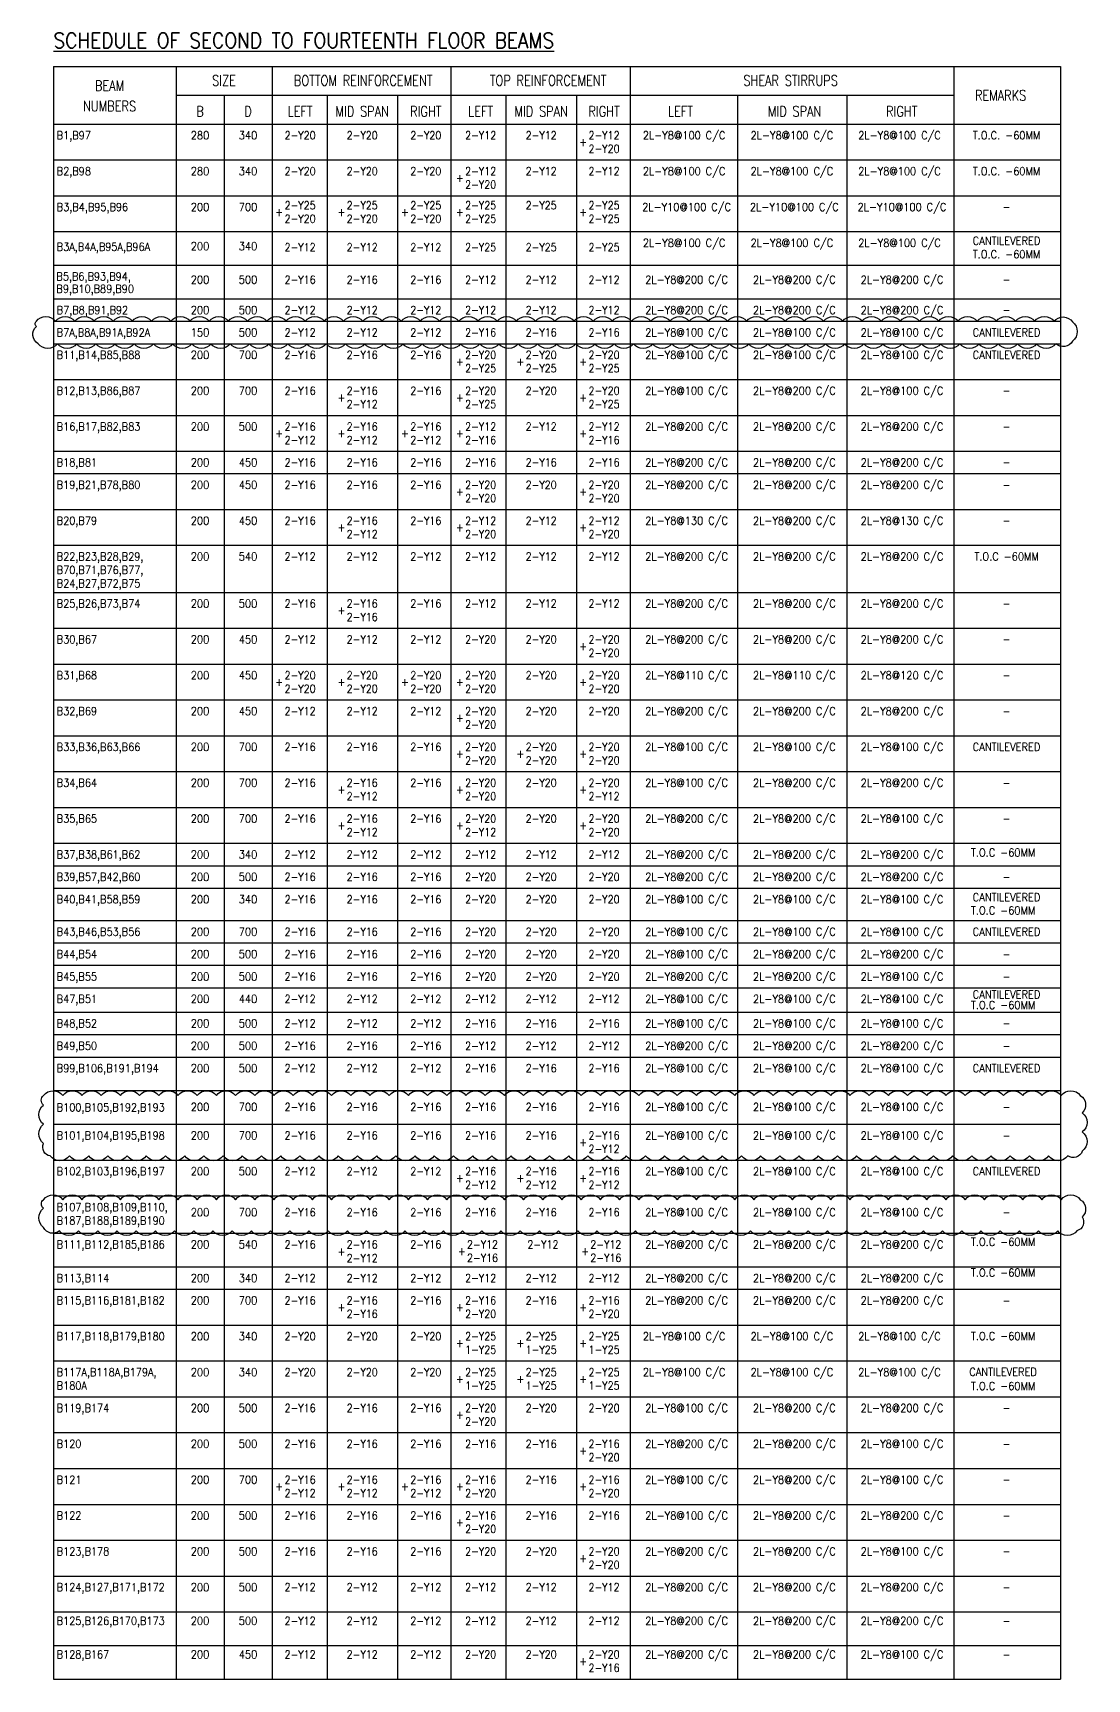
# Model space of a CAD drawing. Extents: x 1263772 to 1331517, y 71128 to 122561.
# Drawn here: x 1263772 to 1296716, y 71128 to 122561 of the extents above; entities that cross this region are included whole.
import ezdxf
from ezdxf.enums import TextEntityAlignment as Align

# ---------------------------------------------------------------- set-up
doc = ezdxf.new("R2010")
doc.units = 0
doc.header["$LTSCALE"] = 0.5
doc.header["$MEASUREMENT"] = 0
for name, color, linetype in [('07 BEAM TEXT SCH.', 2, 'Continuous'), ('13 SUB TITLE', 3, 'Continuous'), ('15 TITLE (MAIN TEXT)', 6, 'Continuous'), ('22 TABLE FRAME', 5, 'Continuous')]:
    doc.layers.add(name, color=color, linetype=linetype)
doc.styles.add('ROMANS', font='simplex.shx')

msp = doc.modelspace()

# ---------------------------------------------------------------- linework, layer by layer
for points in [[(1263880, 113552, -0.5), (1264480, 113552, -0.5), (1265080, 113552, -0.5), (1265680, 113552, -0.5), (1266280, 113552, -0.5), (1266880, 113552, -0.5), (1267480, 113552, -0.5), (1268080, 113552, -0.5), (1268680, 113552, -0.5), (1269280, 113552, -0.5), (1269880, 113552, -0.5), (1270480, 113552, -0.5), (1271080, 113552, -0.5), (1271680, 113552, -0.5), (1272280, 113552, -0.5), (1272880, 113552, -0.5), (1273480, 113552, -0.5), (1274080, 113552, -0.5), (1274680, 113552, -0.5), (1275280, 113552, -0.5), (1275880, 113552, -0.5), (1276480, 113552, -0.5), (1277080, 113552, -0.5), (1277680, 113552, -0.5), (1278280, 113552, -0.5), (1278880, 113552, -0.5), (1279480, 113552, -0.5), (1280080, 113552, -0.5), (1280680, 113552, -0.5), (1281280, 113552, -0.5), (1281880, 113552, -0.5), (1282480, 113552, -0.5), (1283080, 113552, -0.5), (1283680, 113552, -0.5), (1284280, 113552, -0.5), (1284880, 113552, -0.5), (1285480, 113552, -0.5), (1286080, 113552, -0.5), (1286680, 113552, -0.5), (1287280, 113552, -0.5), (1287880, 113552, -0.5), (1288480, 113552, -0.5), (1289080, 113552, -0.5), (1289680, 113552, -0.5), (1290280, 113552, -0.5), (1290880, 113552, -0.5), (1291480, 113552, -0.5), (1292080, 113552, -0.5), (1292680, 113552, -0.5), (1293280, 113552, -0.5), (1293880, 113552, -0.5), (1294480, 113552, -0.5), (1295080, 113552, -0.5), (1295680, 113552, -0.5), (1296260, 113531, -0.5), (1296260, 112931, -0.5), (1295739, 112852, -0.5), (1295139, 112852, -0.5), (1294539, 112852, -0.5), (1293939, 112852, -0.5), (1293339, 112852, -0.5), (1292739, 112852, -0.5), (1292139, 112852, -0.5), (1291539, 112852, -0.5), (1290939, 112852, -0.5), (1290339, 112852, -0.5), (1289739, 112852, -0.5), (1289139, 112852, -0.5), (1288539, 112852, -0.5), (1287939, 112852, -0.5), (1287339, 112852, -0.5), (1286739, 112852, -0.5), (1286139, 112852, -0.5), (1285539, 112852, -0.5), (1284939, 112852, -0.5), (1284339, 112852, -0.5), (1283739, 112852, -0.5), (1283139, 112852, -0.5), (1282539, 112852, -0.5), (1281939, 112852, -0.5), (1281339, 112852, -0.5), (1280739, 112852, -0.5), (1280139, 112852, -0.5), (1279539, 112852, -0.5), (1278939, 112852, -0.5), (1278339, 112852, -0.5), (1277739, 112852, -0.5), (1277139, 112852, -0.5), (1276539, 112852, -0.5), (1275939, 112852, -0.5), (1275339, 112852, -0.5), (1274739, 112852, -0.5), (1274139, 112852, -0.5), (1273539, 112852, -0.5), (1272939, 112852, -0.5), (1272339, 112852, -0.5), (1271739, 112852, -0.5), (1271139, 112852, -0.5), (1270539, 112852, -0.5), (1269939, 112852, -0.5), (1269339, 112852, -0.5), (1268739, 112852, -0.5), (1268139, 112852, -0.5), (1267539, 112852, -0.5), (1266939, 112852, -0.5), (1266339, 112852, -0.5), (1265739, 112852, -0.5), (1265139, 112852, -0.5), (1264539, 112852, -0.5), (1263939, 112852, -0.5), (1263880, 113393, -0.5)], [(1264105, 89362, -0.5), (1264705, 89362, -0.5), (1265305, 89362, -0.5), (1265905, 89362, -0.5), (1266505, 89362, -0.5), (1267105, 89362, -0.5), (1267705, 89362, -0.5), (1268305, 89362, -0.5), (1268905, 89362, -0.5), (1269505, 89362, -0.5), (1270105, 89362, -0.5), (1270705, 89362, -0.5), (1271305, 89362, -0.5), (1271905, 89362, -0.5), (1272505, 89362, -0.5), (1273105, 89362, -0.5), (1273705, 89362, -0.5), (1274305, 89362, -0.5), (1274905, 89362, -0.5), (1275505, 89362, -0.5), (1276105, 89362, -0.5), (1276705, 89362, -0.5), (1277305, 89362, -0.5), (1277905, 89362, -0.5), (1278505, 89362, -0.5), (1279105, 89362, -0.5), (1279705, 89362, -0.5), (1280305, 89362, -0.5), (1280905, 89362, -0.5), (1281505, 89362, -0.5), (1282105, 89362, -0.5), (1282705, 89362, -0.5), (1283305, 89362, -0.5), (1283905, 89362, -0.5), (1284505, 89362, -0.5), (1285105, 89362, -0.5), (1285705, 89362, -0.5), (1286305, 89362, -0.5), (1286905, 89362, -0.5), (1287505, 89362, -0.5), (1288105, 89362, -0.5), (1288705, 89362, -0.5), (1289305, 89362, -0.5), (1289905, 89362, -0.5), (1290505, 89362, -0.5), (1291105, 89362, -0.5), (1291705, 89362, -0.5), (1292305, 89362, -0.5), (1292905, 89362, -0.5), (1293505, 89362, -0.5), (1294105, 89362, -0.5), (1294705, 89362, -0.5), (1295305, 89362, -0.5), (1295905, 89362, -0.5), (1296505, 89362, -0.5), (1296566, 88823, -0.5), (1296566, 88223, -0.5), (1296566, 87623, -0.5), (1296115, 87474, -0.5), (1295515, 87474, -0.5), (1294915, 87474, -0.5), (1294315, 87474, -0.5), (1293715, 87474, -0.5), (1293115, 87474, -0.5), (1292515, 87474, -0.5), (1291915, 87474, -0.5), (1291315, 87474, -0.5), (1290715, 87474, -0.5), (1290115, 87474, -0.5), (1289515, 87474, -0.5), (1288915, 87474, -0.5), (1288315, 87474, -0.5), (1287715, 87474, -0.5), (1287115, 87474, -0.5), (1286515, 87474, -0.5), (1285915, 87474, -0.5), (1285315, 87474, -0.5), (1284715, 87474, -0.5), (1284115, 87474, -0.5), (1283515, 87474, -0.5), (1282915, 87474, -0.5), (1282315, 87474, -0.5), (1281715, 87474, -0.5), (1281115, 87474, -0.5), (1280515, 87474, -0.5), (1279915, 87474, -0.5), (1279315, 87474, -0.5), (1278715, 87474, -0.5), (1278115, 87474, -0.5), (1277515, 87474, -0.5), (1276915, 87474, -0.5), (1276315, 87474, -0.5), (1275715, 87474, -0.5), (1275115, 87474, -0.5), (1274515, 87474, -0.5), (1273915, 87474, -0.5), (1273315, 87474, -0.5), (1272715, 87474, -0.5), (1272115, 87474, -0.5), (1271515, 87474, -0.5), (1270915, 87474, -0.5), (1270315, 87474, -0.5), (1269715, 87474, -0.5), (1269115, 87474, -0.5), (1268515, 87474, -0.5), (1267915, 87474, -0.5), (1267315, 87474, -0.5), (1266715, 87474, -0.5), (1266115, 87474, -0.5), (1265515, 87474, -0.5), (1264915, 87474, -0.5), (1264315, 87474, -0.5), (1264105, 87863, -0.5), (1264105, 88463, -0.5), (1264105, 89063, -0.5)], [(1264105, 86107, -0.5), (1264705, 86107, -0.5), (1265305, 86107, -0.5), (1265905, 86107, -0.5), (1266505, 86107, -0.5), (1267105, 86107, -0.5), (1267705, 86107, -0.5), (1268305, 86107, -0.5), (1268905, 86107, -0.5), (1269505, 86107, -0.5), (1270105, 86107, -0.5), (1270705, 86107, -0.5), (1271305, 86107, -0.5), (1271905, 86107, -0.5), (1272505, 86107, -0.5), (1273105, 86107, -0.5), (1273705, 86107, -0.5), (1274305, 86107, -0.5), (1274905, 86107, -0.5), (1275505, 86107, -0.5), (1276105, 86107, -0.5), (1276705, 86107, -0.5), (1277305, 86107, -0.5), (1277905, 86107, -0.5), (1278505, 86107, -0.5), (1279105, 86107, -0.5), (1279705, 86107, -0.5), (1280305, 86107, -0.5), (1280905, 86107, -0.5), (1281505, 86107, -0.5), (1282105, 86107, -0.5), (1282705, 86107, -0.5), (1283305, 86107, -0.5), (1283905, 86107, -0.5), (1284505, 86107, -0.5), (1285105, 86107, -0.5), (1285705, 86107, -0.5), (1286305, 86107, -0.5), (1286905, 86107, -0.5), (1287505, 86107, -0.5), (1288105, 86107, -0.5), (1288705, 86107, -0.5), (1289305, 86107, -0.5), (1289905, 86107, -0.5), (1290505, 86107, -0.5), (1291105, 86107, -0.5), (1291705, 86107, -0.5), (1292305, 86107, -0.5), (1292905, 86107, -0.5), (1293505, 86107, -0.5), (1294105, 86107, -0.5), (1294705, 86107, -0.5), (1295305, 86107, -0.5), (1295905, 86107, -0.5), (1296505, 86107, -0.5), (1296566, 85568, -0.5), (1296399, 85135, -0.5), (1295799, 85135, -0.5), (1295199, 85135, -0.5), (1294599, 85135, -0.5), (1293999, 85135, -0.5), (1293399, 85135, -0.5), (1292799, 85135, -0.5), (1292199, 85135, -0.5), (1291599, 85135, -0.5), (1290999, 85135, -0.5), (1290399, 85135, -0.5), (1289799, 85135, -0.5), (1289199, 85135, -0.5), (1288599, 85135, -0.5), (1287999, 85135, -0.5), (1287399, 85135, -0.5), (1286799, 85135, -0.5), (1286199, 85135, -0.5), (1285599, 85135, -0.5), (1284999, 85135, -0.5), (1284399, 85135, -0.5), (1283799, 85135, -0.5), (1283199, 85135, -0.5), (1282599, 85135, -0.5), (1281999, 85135, -0.5), (1281399, 85135, -0.5), (1280799, 85135, -0.5), (1280199, 85135, -0.5), (1279599, 85135, -0.5), (1278999, 85135, -0.5), (1278399, 85135, -0.5), (1277799, 85135, -0.5), (1277199, 85135, -0.5), (1276599, 85135, -0.5), (1275999, 85135, -0.5), (1275399, 85135, -0.5), (1274799, 85135, -0.5), (1274199, 85135, -0.5), (1273599, 85135, -0.5), (1272999, 85135, -0.5), (1272399, 85135, -0.5), (1271799, 85135, -0.5), (1271199, 85135, -0.5), (1270599, 85135, -0.5), (1269999, 85135, -0.5), (1269399, 85135, -0.5), (1268799, 85135, -0.5), (1268199, 85135, -0.5), (1267599, 85135, -0.5), (1266999, 85135, -0.5), (1266399, 85135, -0.5), (1265799, 85135, -0.5), (1265199, 85135, -0.5), (1264599, 85135, -0.5), (1264105, 85241, -0.5), (1264105, 85841, -0.5)]]:
    msp.add_lwpolyline(points, format="xyb", close=True)
at = {"layer": '22 TABLE FRAME', "color": 5, "linetype": 'Continuous'}
for p, q in [((1264417, 121512), (1295882, 121512)), ((1264417, 121512), (1264417, 71128)), ((1268244, 121512), (1268244, 71128)), ((1271244, 121512), (1271244, 71128)), ((1276835, 121512), (1276835, 71128)), ((1282437, 121512), (1282437, 71128)), ((1292556, 121512), (1292556, 71128)), ((1295882, 121512), (1295882, 71128)), ((1268244, 120612), (1292556, 120612)), ((1269744, 120612), (1269744, 71128)), ((1272964, 120612), (1272964, 71128)), ((1275164, 120612), (1275164, 71128)), ((1278555, 120612), (1278555, 71128)), ((1280755, 120612), (1280755, 71128)), ((1285791, 120612), (1285791, 71128)), ((1289203, 120612), (1289203, 71128)), ((1264417, 119712), (1295882, 119712)), ((1264417, 119712), (1295882, 119712)), ((1264417, 118592), (1295882, 118592)), ((1264417, 117472), (1295882, 117472)), ((1264417, 116352), (1295882, 116352)), ((1264417, 115302), (1295882, 115302)), ((1264417, 114252), (1295882, 114252)), ((1264417, 113552), (1295882, 113552)), ((1264417, 112852), (1295882, 112852)), ((1264417, 111732), (1295882, 111732)), ((1264417, 110612), (1295882, 110612)), ((1264417, 109492), (1295882, 109492)), ((1264417, 108792), (1295882, 108792)), ((1264417, 107672), (1295882, 107672)), ((1264417, 106552), (1295882, 106552)), ((1264417, 105082), (1295882, 105082)), ((1264417, 103962), (1295882, 103962)), ((1264417, 102842), (1295882, 102842)), ((1264417, 101722), (1295882, 101722)), ((1264417, 100602), (1295882, 100602)), ((1264417, 99482), (1295882, 99482)), ((1264417, 98362), (1295882, 98362)), ((1264417, 97242), (1295882, 97242)), ((1264417, 96542), (1295882, 96542)), ((1264417, 95842), (1295882, 95842)), ((1264417, 94829), (1295882, 94829)), ((1264417, 94129), (1295882, 94129)), ((1264417, 93429), (1295882, 93429)), ((1264417, 92729), (1295882, 92729)), ((1264417, 91964), (1295882, 91964)), ((1264417, 91264), (1295882, 91264)), ((1264417, 90564), (1295882, 90564)), ((1264417, 89514), (1295882, 89514)), ((1264417, 88464), (1295882, 88464)), ((1264417, 87344), (1295882, 87344)), ((1264417, 86224), (1295882, 86224)), ((1264417, 85058), (1295882, 85058)), ((1264417, 84008), (1295882, 84008)), ((1264417, 83308), (1295882, 83308)), ((1264417, 82188), (1295882, 82188)), ((1264417, 81068), (1295882, 81068)), ((1264417, 79948), (1295882, 79948)), ((1264417, 78828), (1295882, 78828)), ((1264417, 77708), (1295882, 77708)), ((1264417, 76588), (1295882, 76588)), ((1264417, 75468), (1295882, 75468)), ((1264417, 74348), (1295882, 74348)), ((1264417, 73228), (1295882, 73228)), ((1264417, 72178), (1295882, 72178)), ((1264417, 71128), (1295882, 71128))]:
    msp.add_line(p, q, dxfattribs=at)

# ---------------------------------------------------------------- texts
at = {"layer": '07 BEAM TEXT SCH.', "color": 2, "linetype": 'Continuous', "style": 'ROMANS', "width": 0.89}
for s, p in [('B1,B97', (1264517, 119362)), ('B2,B98', (1264517, 118242)), ('B3,B4,B95,B96', (1264517, 117122)), ('B3A,B4A,B95A,B96A', (1264517, 115880)), ('B5,B6,B93,B94,', (1264507, 114952)), ('B9,B10,B89,B90', (1264507, 114565)), ('B7,B8,B91,B92', (1264517, 113902)), ('B7A,B8A,B91A,B92A', (1264517, 113202)), ('B11,B14,B85,B88', (1264517, 112502)), ('B12,B13,B86,B87', (1264517, 111382)), ('B16,B17,B82,B83', (1264517, 110262)), ('B18,B81', (1264517, 109142)), ('B19,B21,B78,B80', (1264517, 108442)), ('B20,B79', (1264517, 107322)), ('B22,B23,B28,B29,', (1264517, 106202)), ('B70,B71,B76,B77,', (1264517, 105782)), ('B24,B27,B72,B75', (1264517, 105362)), ('B25,B26,B73,B74', (1264517, 104732)), ('B30,B67', (1264517, 103612)), ('B32,B69', (1264517, 101372)), ('B44,B54', (1264517, 93779)), ('B45,B55', (1264517, 93079)), ('B47,B51', (1264517, 92379)), ('B48,B52', (1264517, 91614)), ('B49,B50', (1264517, 90914))]:
    msp.add_text(s, height=250, dxfattribs=at).set_placement(p, align=Align.MIDDLE_LEFT)
at = {"layer": '07 BEAM TEXT SCH.', "color": 2, "linetype": 'Continuous', "style": 'ROMANS'}
for s, width, p in [('280', 0.9, (1268994, 119362)), ('340', 0.9, (1270494, 119362)), ('2-Y20', 0.87, (1272121, 119362)), ('2-Y20', 0.87, (1274064, 119362)), ('2-Y20', 0.87, (1276050, 119362)), ('2-Y12', 0.87, (1277765, 119362)), ('2-Y12', 0.87, (1279655, 119362)), ('2-Y12', 0.87, (1281620, 119362)), ('2L-Y8@100 C/C', 0.9, (1284123, 119362)), ('2L-Y8@100 C/C', 0.9, (1287491, 119362)), ('2L-Y8@100 C/C', 0.9, (1290855, 119362)), ('T.O.C. -60MM', 0.9, (1294199, 119362)), ('+', 0.87, (1280970, 119152)), ('2-Y20', 0.87, (1281620, 118942)), ('280', 0.9, (1268994, 118242)), ('340', 0.9, (1270494, 118242)), ('2-Y20', 0.87, (1272121, 118242)), ('2-Y20', 0.87, (1274064, 118242)), ('2-Y20', 0.87, (1276050, 118242)), ('2-Y12', 0.87, (1277765, 118242)), ('2-Y12', 0.87, (1279655, 118242)), ('2-Y12', 0.87, (1281620, 118242)), ('2L-Y8@100 C/C', 0.9, (1284123, 118242)), ('2L-Y8@100 C/C', 0.9, (1287491, 118242)), ('2L-Y8@100 C/C', 0.9, (1290855, 118242)), ('T.O.C. -60MM', 0.9, (1294199, 118242)), ('+', 0.87, (1277115, 118032)), ('2-Y20', 0.87, (1277765, 117822)), ('2-Y25', 0.87, (1272121, 117175)), ('2-Y25', 0.87, (1274064, 117175)), ('2-Y25', 0.87, (1276050, 117175)), ('2-Y25', 0.87, (1277765, 117175)), ('2-Y25', 0.87, (1279655, 117175)), ('2-Y25', 0.87, (1281620, 117175)), (' 2L-Y10@100 C/C', 0.9, (1284123, 117122)), (' 2L-Y10@100 C/C', 0.9, (1287491, 117122)), (' 2L-Y10@100 C/C', 0.9, (1290855, 117122)), ('200', 0.9, (1268994, 117122)), ('700', 0.9, (1270494, 117122)), ('+', 0.87, (1271471, 116965)), ('2-Y20', 0.87, (1272121, 116755)), ('+', 0.87, (1273414, 116965)), ('2-Y20', 0.87, (1274064, 116755)), ('+', 0.87, (1275400, 116965)), ('2-Y20', 0.87, (1276050, 116755)), ('+', 0.87, (1277115, 116965)), ('2-Y25', 0.87, (1277765, 116755)), ('+', 0.87, (1280970, 116965)), ('2-Y25', 0.87, (1281620, 116755)), ('-', 0.9, (1294199, 117122)), ('200', 0.9, (1268994, 115898)), ('340', 0.9, (1270494, 115898)), ('2-Y12', 0.87, (1272121, 115865)), ('2-Y12', 0.87, (1274064, 115865)), ('2-Y12', 0.87, (1276050, 115865)), ('2-Y25', 0.87, (1277765, 115865)), ('2-Y25', 0.87, (1279655, 115865)), ('2-Y25', 0.87, (1281620, 115865)), ('2L-Y8@100 C/C', 0.9, (1284123, 116002)), ('2L-Y8@100 C/C', 0.9, (1287491, 116002)), ('2L-Y8@100 C/C', 0.9, (1290855, 116002)), ('T.O.C. -60MM', 0.9, (1294199, 115647)), ('CANTILEVERED', 0.9, (1294199, 116068)), ('200', 0.9, (1268994, 114851)), ('500', 0.9, (1270494, 114851)), ('2-Y16', 0.87, (1272121, 114851)), ('2-Y16', 0.87, (1274064, 114851)), ('2-Y16', 0.87, (1276050, 114851)), ('2-Y12', 0.87, (1277765, 114851)), ('2-Y12', 0.87, (1279655, 114851)), ('2-Y12', 0.87, (1281620, 114851)), (' 2L-Y8@200 C/C', 0.9, (1284123, 114851)), (' 2L-Y8@200 C/C', 0.9, (1287491, 114851)), (' 2L-Y8@200 C/C', 0.9, (1290855, 114851)), ('-', 0.9, (1294199, 114851)), ('200', 0.9, (1268994, 113902)), ('500', 0.9, (1270494, 113902)), ('2-Y12', 0.87, (1272121, 113902)), ('2-Y12', 0.87, (1274064, 113902)), ('2-Y12', 0.87, (1276050, 113902)), ('2-Y12', 0.87, (1277765, 113902)), ('2-Y12', 0.87, (1279655, 113902)), ('2-Y12', 0.87, (1281620, 113902)), (' 2L-Y8@200 C/C', 0.9, (1284123, 113902)), (' 2L-Y8@200 C/C', 0.9, (1287491, 113902)), (' 2L-Y8@200 C/C', 0.9, (1290855, 113902)), ('-', 0.9, (1294199, 113902)), ('150', 0.9, (1268994, 113202)), ('500', 0.9, (1270494, 113202)), ('2-Y12', 0.87, (1272121, 113202)), ('2-Y12', 0.87, (1274064, 113202)), ('2-Y12', 0.87, (1276050, 113202)), ('2-Y16', 0.87, (1277765, 113202)), ('2-Y16', 0.87, (1279655, 113202)), ('2-Y16', 0.87, (1281620, 113202)), (' 2L-Y8@100 C/C', 0.9, (1284123, 113202)), (' 2L-Y8@100 C/C', 0.9, (1287491, 113202)), (' 2L-Y8@100 C/C', 0.9, (1290855, 113202)), ('CANTILEVERED', 0.9, (1294199, 113202)), (' 2L-Y8@100 C/C', 0.9, (1284123, 112502)), (' 2L-Y8@100 C/C', 0.9, (1287491, 112502)), (' 2L-Y8@100 C/C', 0.9, (1290855, 112502)), ('200', 0.9, (1268994, 112502)), ('700', 0.9, (1270494, 112502)), ('2-Y16', 0.87, (1272121, 112502)), ('2-Y16', 0.87, (1274064, 112502)), ('2-Y16', 0.87, (1276050, 112502)), ('+', 0.87, (1277115, 112292)), ('2-Y20', 0.87, (1277765, 112502)), ('2-Y25', 0.87, (1277765, 112082)), ('+', 0.87, (1279005, 112292)), ('2-Y20', 0.87, (1279655, 112502)), ('2-Y25', 0.87, (1279655, 112082)), ('+', 0.87, (1280970, 112292)), ('2-Y20', 0.87, (1281620, 112502)), ('2-Y25', 0.87, (1281620, 112082)), ('CANTILEVERED', 0.9, (1294199, 112502)), ('200', 0.9, (1268994, 111382)), ('700', 0.9, (1270494, 111382)), ('2-Y16', 0.87, (1272121, 111382)), ('+', 0.87, (1273414, 111172)), ('2-Y16', 0.87, (1274064, 111382)), ('2-Y16', 0.87, (1276050, 111382)), ('+', 0.87, (1277115, 111172)), ('2-Y20', 0.87, (1277765, 111382)), ('2-Y20', 0.87, (1279655, 111382)), ('+', 0.87, (1280970, 111172)), ('2-Y20', 0.87, (1281620, 111382)), (' 2L-Y8@100 C/C', 0.9, (1284123, 111382)), (' 2L-Y8@200 C/C', 0.9, (1287491, 111382)), (' 2L-Y8@100 C/C', 0.9, (1290855, 111382)), ('-', 0.9, (1294199, 111382)), ('2-Y12', 0.87, (1274064, 110962)), ('2-Y25', 0.87, (1277765, 110962)), ('2-Y25', 0.87, (1281620, 110962)), ('200', 0.9, (1268994, 110262)), ('500', 0.9, (1270494, 110262)), ('+', 0.87, (1271471, 110052)), ('2-Y16', 0.87, (1272121, 110262)), ('+', 0.87, (1273414, 110052)), ('2-Y16', 0.87, (1274064, 110262)), ('+', 0.87, (1275400, 110052)), ('2-Y16', 0.87, (1276050, 110262)), ('+', 0.87, (1277115, 110052)), ('2-Y12', 0.87, (1277765, 110262)), ('2-Y12', 0.87, (1279655, 110262)), ('+', 0.87, (1280970, 110052)), ('2-Y12', 0.87, (1281620, 110262)), (' 2L-Y8@200 C/C', 0.9, (1284123, 110262)), (' 2L-Y8@200 C/C', 0.9, (1287491, 110262)), (' 2L-Y8@200 C/C', 0.9, (1290855, 110262)), ('-', 0.9, (1294199, 110262)), ('2-Y12', 0.87, (1272121, 109842)), ('2-Y12', 0.87, (1274064, 109842)), ('2-Y12', 0.87, (1276050, 109842)), ('2-Y16', 0.87, (1277765, 109842)), ('2-Y16', 0.87, (1281620, 109842)), ('200', 0.9, (1268994, 109142)), ('450', 0.9, (1270494, 109142)), ('2-Y16', 0.87, (1272121, 109142)), ('2-Y16', 0.87, (1274064, 109142)), ('2-Y16', 0.87, (1276050, 109142)), ('2-Y16', 0.87, (1277765, 109142)), ('2-Y16', 0.87, (1279655, 109142)), ('2-Y16', 0.87, (1281620, 109142)), (' 2L-Y8@200 C/C', 0.9, (1284123, 109142)), (' 2L-Y8@200 C/C', 0.9, (1287491, 109142)), (' 2L-Y8@200 C/C', 0.9, (1290855, 109142)), ('-', 0.9, (1294199, 109142)), ('200', 0.9, (1268994, 108442)), ('450', 0.9, (1270494, 108442)), ('2-Y16', 0.87, (1272121, 108442)), ('2-Y16', 0.87, (1274064, 108442)), ('2-Y16', 0.87, (1276050, 108442)), ('2-Y20', 0.87, (1277765, 108442)), ('2-Y20', 0.87, (1279655, 108442)), ('2-Y20', 0.87, (1281620, 108442)), (' 2L-Y8@200 C/C', 0.9, (1284123, 108442)), (' 2L-Y8@200 C/C', 0.9, (1287491, 108442)), (' 2L-Y8@200 C/C', 0.9, (1290855, 108442)), ('+', 0.87, (1277115, 108232)), ('2-Y20', 0.87, (1277765, 108022)), ('+', 0.87, (1280970, 108232)), ('2-Y20', 0.87, (1281620, 108022)), ('-', 0.9, (1294199, 108442)), ('200', 0.9, (1268994, 107322)), ('450', 0.9, (1270494, 107322)), ('2-Y16', 0.87, (1272121, 107322)), ('+', 0.87, (1273414, 107112)), ('2-Y16', 0.87, (1274064, 107322)), ('2-Y12', 0.87, (1274064, 106902)), ('2-Y16', 0.87, (1276050, 107322)), ('+', 0.87, (1277115, 107112)), ('2-Y12', 0.87, (1277765, 107322)), ('2-Y20', 0.87, (1277765, 106902)), ('2-Y12', 0.87, (1279655, 107322)), ('+', 0.87, (1280970, 107112)), ('2-Y12', 0.87, (1281620, 107322)), ('2-Y20', 0.87, (1281620, 106902)), (' 2L-Y8@130 C/C', 0.9, (1284123, 107322)), (' 2L-Y8@200 C/C', 0.9, (1287491, 107322)), (' 2L-Y8@130 C/C', 0.9, (1290855, 107322)), ('-', 0.9, (1294199, 107322)), ('200', 0.9, (1268994, 106202)), ('540', 0.9, (1270494, 106202)), ('2-Y12', 0.87, (1272121, 106202)), ('2-Y12', 0.87, (1274064, 106202)), ('2-Y12', 0.87, (1276050, 106202)), ('2-Y12', 0.87, (1277765, 106202)), ('2-Y12', 0.87, (1279655, 106202)), ('2-Y12', 0.87, (1281620, 106202)), (' 2L-Y8@200 C/C', 0.9, (1284123, 106202)), (' 2L-Y8@200 C/C', 0.9, (1287491, 106202)), (' 2L-Y8@200 C/C', 0.9, (1290855, 106202)), ('T.O.C -60MM', 0.9, (1294202, 106202)), ('200', 0.9, (1268994, 104732)), ('500', 0.9, (1270494, 104732)), ('2-Y16', 0.87, (1272121, 104732)), ('+', 0.87, (1273414, 104522)), ('2-Y16', 0.87, (1274064, 104732)), ('2-Y16', 0.87, (1274064, 104312)), ('2-Y16', 0.87, (1276050, 104732)), ('2-Y12', 0.87, (1277765, 104732)), ('2-Y12', 0.87, (1279655, 104732)), ('2-Y12', 0.87, (1281620, 104732)), (' 2L-Y8@200 C/C', 0.9, (1284123, 104732)), (' 2L-Y8@200 C/C', 0.9, (1287491, 104732)), (' 2L-Y8@200 C/C', 0.9, (1290855, 104732)), ('-', 0.9, (1294199, 104732)), ('200', 0.9, (1268994, 103612)), ('450', 0.9, (1270494, 103612)), ('2-Y12', 0.87, (1272121, 103612)), ('2-Y12', 0.87, (1274064, 103612)), ('2-Y12', 0.87, (1276050, 103612)), ('2-Y20', 0.87, (1277765, 103612)), ('2-Y20', 0.87, (1279655, 103612)), ('+', 0.87, (1280970, 103402)), ('2-Y20', 0.87, (1281620, 103612)), (' 2L-Y8@200 C/C', 0.9, (1284123, 103612)), (' 2L-Y8@200 C/C', 0.9, (1287491, 103612)), (' 2L-Y8@200 C/C', 0.9, (1290855, 103612)), ('-', 0.9, (1294199, 103612)), ('2-Y20', 0.87, (1281620, 103192)), ('200', 0.9, (1268994, 102492)), ('450', 0.9, (1270494, 102492)), ('+', 0.87, (1271471, 102282)), ('2-Y20', 0.87, (1272121, 102492)), ('+', 0.87, (1273414, 102282)), ('2-Y20', 0.87, (1274064, 102492)), ('+', 0.87, (1275400, 102282)), ('2-Y20', 0.87, (1276050, 102492)), ('+', 0.87, (1277115, 102282)), ('2-Y20', 0.87, (1277765, 102492)), ('2-Y20', 0.87, (1279655, 102492)), ('+', 0.87, (1280970, 102282)), ('2-Y20', 0.87, (1281620, 102492)), (' 2L-Y8@110 C/C', 0.9, (1284123, 102492)), (' 2L-Y8@110 C/C', 0.9, (1287491, 102492)), (' 2L-Y8@120 C/C', 0.9, (1290855, 102492)), ('-', 0.9, (1294199, 102492)), ('2-Y20', 0.87, (1272121, 102072)), ('2-Y20', 0.87, (1274064, 102072)), ('2-Y20', 0.87, (1276050, 102072)), ('2-Y20', 0.87, (1277765, 102072)), ('2-Y20', 0.87, (1281620, 102072)), ('200', 0.9, (1268994, 101372)), ('450', 0.9, (1270494, 101372)), ('2-Y12', 0.87, (1272121, 101372)), ('2-Y12', 0.87, (1274064, 101372)), ('2-Y12', 0.87, (1276050, 101372)), ('2-Y20', 0.87, (1277765, 101372)), ('2-Y20', 0.87, (1279655, 101372)), ('2-Y20', 0.87, (1281620, 101372)), (' 2L-Y8@200 C/C', 0.9, (1284123, 101372)), (' 2L-Y8@200 C/C', 0.9, (1287491, 101372)), (' 2L-Y8@200 C/C', 0.9, (1290855, 101372)), ('-', 0.9, (1294199, 101372)), ('+', 0.87, (1277115, 101162)), ('2-Y20', 0.87, (1277765, 100952)), ('200', 0.9, (1268994, 100252)), ('700', 0.9, (1270494, 100252)), ('2-Y16', 0.87, (1272121, 100252)), ('2-Y16', 0.87, (1274064, 100252)), ('2-Y16', 0.87, (1276050, 100252)), ('2-Y20', 0.87, (1277765, 100252)), ('2-Y20', 0.87, (1279655, 100252)), ('2-Y20', 0.87, (1281620, 100252)), (' 2L-Y8@100 C/C', 0.9, (1284123, 100252)), (' 2L-Y8@100 C/C', 0.9, (1287491, 100252)), (' 2L-Y8@100 C/C', 0.9, (1290855, 100252)), ('CANTILEVERED', 0.9, (1294199, 100252)), ('+', 0.87, (1277115, 100042)), ('2-Y20', 0.87, (1277765, 99832)), ('+', 0.87, (1279005, 100042)), ('2-Y20', 0.87, (1279655, 99832)), ('+', 0.87, (1280970, 100042)), ('2-Y20', 0.87, (1281620, 99832)), (' 2L-Y8@100 C/C', 0.9, (1284123, 99132)), (' 2L-Y8@200 C/C', 0.9, (1287491, 99132)), (' 2L-Y8@200 C/C', 0.9, (1290855, 99132)), ('200', 0.9, (1268994, 99132)), ('700', 0.9, (1270494, 99132)), ('2-Y16', 0.87, (1272121, 99132)), ('+', 0.87, (1273414, 98922)), ('2-Y16', 0.87, (1274064, 99132)), ('2-Y12', 0.87, (1274064, 98712)), ('2-Y16', 0.87, (1276050, 99132)), ('+', 0.87, (1277115, 98922)), ('2-Y20', 0.87, (1277765, 99132)), ('2-Y20', 0.87, (1277765, 98712)), ('2-Y20', 0.87, (1279655, 99132)), ('+', 0.87, (1280970, 98922)), ('2-Y20', 0.87, (1281620, 99132)), ('2-Y12', 0.87, (1281620, 98712)), ('-', 0.9, (1294199, 99132)), ('200', 0.9, (1268994, 98012)), ('700', 0.9, (1270494, 98012)), ('2-Y16', 0.87, (1272121, 98012)), ('+', 0.87, (1273414, 97802)), ('2-Y16', 0.87, (1274064, 98012)), ('2-Y16', 0.87, (1276050, 98012)), ('+', 0.87, (1277115, 97802)), ('2-Y20', 0.87, (1277765, 98012)), ('2-Y20', 0.87, (1279655, 98012)), ('+', 0.87, (1280970, 97802)), ('2-Y20', 0.87, (1281620, 98012)), (' 2L-Y8@200 C/C', 0.9, (1284123, 98012)), (' 2L-Y8@200 C/C', 0.9, (1287491, 98012)), (' 2L-Y8@100 C/C', 0.9, (1290855, 98012)), ('-', 0.9, (1294199, 98012)), ('2-Y12', 0.87, (1274064, 97592)), ('2-Y12', 0.87, (1277765, 97592)), ('2-Y20', 0.87, (1281620, 97592)), ('200', 0.9, (1268994, 96892)), ('340', 0.9, (1270494, 96892)), ('2-Y12', 0.87, (1272121, 96892)), ('2-Y12', 0.87, (1274064, 96892)), ('2-Y12', 0.87, (1276050, 96892)), ('2-Y12', 0.87, (1277765, 96892)), ('2-Y12', 0.87, (1279655, 96892)), ('2-Y12', 0.87, (1281620, 96892)), (' 2L-Y8@200 C/C', 0.9, (1284123, 96892)), (' 2L-Y8@200 C/C', 0.9, (1287491, 96892)), (' 2L-Y8@200 C/C', 0.9, (1290855, 96892)), ('T.O.C -60MM', 0.9, (1294092, 96953)), ('200', 0.9, (1268994, 96192)), ('500', 0.9, (1270494, 96192)), ('2-Y16', 0.87, (1272121, 96192)), ('2-Y16', 0.87, (1274064, 96192)), ('2-Y16', 0.87, (1276050, 96192)), ('2-Y20', 0.87, (1277765, 96192)), ('2-Y20', 0.87, (1279655, 96192)), ('2-Y20', 0.87, (1281620, 96192)), (' 2L-Y8@200 C/C', 0.9, (1284123, 96192)), (' 2L-Y8@200 C/C', 0.9, (1287491, 96192)), (' 2L-Y8@200 C/C', 0.9, (1290855, 96192)), ('CANTILEVERED', 0.9, (1294199, 95556)), ('-', 0.9, (1294199, 96192)), ('200', 0.9, (1268994, 95492)), ('340', 0.9, (1270494, 95492)), ('2-Y16', 0.87, (1272121, 95492)), ('2-Y16', 0.87, (1274064, 95492)), ('2-Y16', 0.87, (1276050, 95492)), ('2-Y20', 0.87, (1277765, 95492)), ('2-Y20', 0.87, (1279655, 95492)), ('2-Y20', 0.87, (1281620, 95492)), (' 2L-Y8@100 C/C', 0.9, (1284123, 95492)), (' 2L-Y8@100 C/C', 0.9, (1287491, 95492)), (' 2L-Y8@100 C/C', 0.9, (1290855, 95492)), ('T.O.C -60MM', 0.9, (1294092, 95143)), (' 2L-Y8@100 C/C', 0.9, (1284123, 94479)), (' 2L-Y8@100 C/C', 0.9, (1287491, 94479)), (' 2L-Y8@100 C/C', 0.9, (1290855, 94479)), ('200', 0.9, (1268994, 94479)), ('700', 0.9, (1270494, 94479)), ('2-Y16', 0.87, (1272121, 94479)), ('2-Y16', 0.87, (1274064, 94479)), ('2-Y16', 0.87, (1276050, 94479)), ('2-Y20', 0.87, (1277765, 94479)), ('2-Y20', 0.87, (1279655, 94479)), ('2-Y20', 0.87, (1281620, 94479)), ('CANTILEVERED', 0.9, (1294199, 94479)), ('200', 0.9, (1268994, 93779)), ('500', 0.9, (1270494, 93779)), ('2-Y16', 0.87, (1272121, 93779)), ('2-Y16', 0.87, (1274064, 93779)), ('2-Y16', 0.87, (1276050, 93779)), ('2-Y20', 0.87, (1277765, 93779)), ('2-Y20', 0.87, (1279655, 93779)), ('2-Y20', 0.87, (1281620, 93779)), (' 2L-Y8@100 C/C', 0.9, (1284123, 93779)), (' 2L-Y8@200 C/C', 0.9, (1287491, 93779)), (' 2L-Y8@200 C/C', 0.9, (1290855, 93779)), ('-', 0.9, (1294199, 93779)), ('200', 0.9, (1268994, 93079)), ('500', 0.9, (1270494, 93079)), ('2-Y16', 0.87, (1272121, 93079)), ('2-Y16', 0.87, (1274064, 93079)), ('2-Y16', 0.87, (1276050, 93079)), ('2-Y20', 0.87, (1277765, 93079)), ('2-Y20', 0.87, (1279655, 93079)), ('2-Y20', 0.87, (1281620, 93079)), (' 2L-Y8@200 C/C', 0.9, (1284123, 93079)), (' 2L-Y8@200 C/C', 0.9, (1287491, 93079)), (' 2L-Y8@100 C/C', 0.9, (1290855, 93079)), ('CANTILEVERED', 0.9, (1294199, 92521)), ('-', 0.9, (1294199, 93079)), ('200', 0.9, (1268994, 92379)), ('440', 0.9, (1270494, 92379)), ('2-Y12', 0.87, (1272121, 92379)), ('2-Y12', 0.87, (1274064, 92379)), ('2-Y12', 0.87, (1276050, 92379)), ('2-Y12', 0.87, (1277765, 92379)), ('2-Y12', 0.87, (1279655, 92379)), ('2-Y12', 0.87, (1281620, 92379)), (' 2L-Y8@100 C/C', 0.9, (1284123, 92379)), (' 2L-Y8@100 C/C', 0.9, (1287491, 92379)), (' 2L-Y8@100 C/C', 0.9, (1290855, 92379)), ('T.O.C -60MM', 0.9, (1294092, 92189)), ('200', 0.9, (1268994, 91614)), ('500', 0.9, (1270494, 91614)), ('2-Y12', 0.87, (1272121, 91614)), ('2-Y12', 0.87, (1274064, 91614)), ('2-Y12', 0.87, (1276050, 91614)), ('2-Y16', 0.87, (1277765, 91614)), ('2-Y16', 0.87, (1279655, 91614)), ('2-Y16', 0.87, (1281620, 91614)), (' 2L-Y8@100 C/C', 0.9, (1284123, 91614)), (' 2L-Y8@100 C/C', 0.9, (1287491, 91614)), (' 2L-Y8@100 C/C', 0.9, (1290855, 91614)), ('-', 0.9, (1294199, 91614)), ('200', 0.9, (1268994, 90914)), ('500', 0.9, (1270494, 90914)), ('2-Y16', 0.87, (1272121, 90914)), ('2-Y16', 0.87, (1274064, 90914)), ('2-Y16', 0.87, (1276050, 90914)), ('2-Y12', 0.87, (1277765, 90914)), ('2-Y12', 0.87, (1279655, 90914)), ('2-Y12', 0.87, (1281620, 90914)), (' 2L-Y8@200 C/C', 0.9, (1284123, 90914)), (' 2L-Y8@200 C/C', 0.9, (1287491, 90914)), (' 2L-Y8@200 C/C', 0.9, (1290855, 90914)), ('-', 0.9, (1294199, 90914)), ('200', 0.9, (1268994, 90214)), ('500', 0.9, (1270494, 90214)), ('2-Y12', 0.87, (1272121, 90214)), ('2-Y12', 0.87, (1274064, 90214)), ('2-Y12', 0.87, (1276050, 90214)), ('2-Y16', 0.87, (1277765, 90214)), ('2-Y16', 0.87, (1279655, 90214)), ('2-Y16', 0.87, (1281620, 90214)), (' 2L-Y8@100 C/C', 0.9, (1284123, 90214)), (' 2L-Y8@100 C/C', 0.9, (1287491, 90214)), (' 2L-Y8@100 C/C', 0.9, (1290855, 90214)), ('CANTILEVERED', 0.9, (1294199, 90214)), ('200', 0.9, (1268994, 89003)), ('700', 0.9, (1270494, 89003)), ('2-Y16', 0.87, (1272121, 89003)), ('2-Y16', 0.87, (1274064, 89003)), ('2-Y16', 0.87, (1276050, 89003)), ('2-Y16', 0.87, (1277765, 89003)), ('2-Y16', 0.87, (1279655, 89003)), ('2-Y16', 0.87, (1281620, 89003)), (' 2L-Y8@100 C/C', 0.9, (1284123, 89003)), (' 2L-Y8@100 C/C', 0.9, (1287491, 89003)), (' 2L-Y8@100 C/C', 0.9, (1290855, 89003)), ('-', 0.9, (1294199, 89003)), ('200', 0.9, (1268994, 88114)), ('700', 0.9, (1270494, 88114)), ('2-Y16', 0.87, (1272121, 88114)), ('2-Y16', 0.87, (1274064, 88114)), ('2-Y16', 0.87, (1276050, 88114)), ('2-Y16', 0.87, (1277765, 88114)), ('2-Y16', 0.87, (1279655, 88114)), ('+', 0.87, (1280970, 87904)), ('2-Y16', 0.87, (1281620, 88114)), (' 2L-Y8@100 C/C', 0.9, (1284123, 88114)), (' 2L-Y8@100 C/C', 0.9, (1287491, 88114)), (' 2L-Y8@100 C/C', 0.9, (1290855, 88114)), ('-', 0.9, (1294199, 88114)), ('2-Y12', 0.87, (1281620, 87694)), ('200', 0.9, (1268994, 86994)), ('500', 0.9, (1270494, 86994)), ('2-Y12', 0.87, (1272121, 86994)), ('2-Y12', 0.87, (1274064, 86994)), ('2-Y12', 0.87, (1276050, 86994)), ('2-Y16', 0.87, (1277765, 86994)), ('2-Y16', 0.87, (1279655, 86994)), ('2-Y16', 0.87, (1281620, 86994)), (' 2L-Y8@100 C/C', 0.9, (1284123, 86994)), (' 2L-Y8@100 C/C', 0.9, (1287491, 86994)), (' 2L-Y8@100 C/C', 0.9, (1290855, 86994)), ('CANTILEVERED', 0.9, (1294199, 86994)), ('+', 0.87, (1277115, 86784)), ('2-Y12', 0.87, (1277765, 86574)), ('+', 0.87, (1279005, 86784)), ('2-Y12', 0.87, (1279655, 86574)), ('+', 0.87, (1280970, 86784)), ('2-Y12', 0.87, (1281620, 86574)), ('200', 0.9, (1268994, 85713)), ('700', 0.9, (1270494, 85713)), ('2-Y16', 0.87, (1272121, 85713)), ('2-Y16', 0.87, (1274064, 85713)), ('2-Y16', 0.87, (1276050, 85713)), ('2-Y16', 0.87, (1277765, 85713)), ('2-Y16', 0.87, (1279655, 85713)), ('2-Y16', 0.87, (1281620, 85713)), (' 2L-Y8@100 C/C', 0.9, (1284123, 85713)), (' 2L-Y8@100 C/C', 0.9, (1287491, 85713)), (' 2L-Y8@100 C/C', 0.9, (1290855, 85713)), ('-', 0.9, (1294199, 85713)), (' 2L-Y8@200 C/C', 0.9, (1284123, 84708)), (' 2L-Y8@200 C/C', 0.9, (1287491, 84708)), (' 2L-Y8@200 C/C', 0.9, (1290855, 84708)), ('T.O.C -60MM', 0.9, (1294092, 84789)), ('200', 0.9, (1268994, 84708)), ('540', 0.9, (1270494, 84708)), ('2-Y16', 0.87, (1272121, 84708)), ('+', 0.87, (1273414, 84489)), ('2-Y16', 0.87, (1274064, 84708)), ('2-Y12', 0.87, (1274064, 84279)), ('2-Y16', 0.87, (1276050, 84708)), ('+', 0.87, (1277173, 84498)), ('2-Y12', 0.87, (1277823, 84708)), ('2-Y16', 0.87, (1277823, 84288)), ('2-Y12', 0.87, (1279712, 84708)), ('+', 0.87, (1281027, 84498)), ('2-Y12', 0.87, (1281677, 84708)), ('2-Y16', 0.87, (1281677, 84288)), ('T.O.C -60MM', 0.9, (1294092, 83827)), ('200', 0.9, (1268994, 83658)), ('340', 0.9, (1270494, 83658)), ('2-Y12', 0.87, (1272121, 83658)), ('2-Y12', 0.87, (1274064, 83658)), ('2-Y12', 0.87, (1276050, 83658)), ('2-Y12', 0.87, (1277765, 83658)), ('2-Y12', 0.87, (1279655, 83658)), ('2-Y12', 0.87, (1281620, 83658)), (' 2L-Y8@200 C/C', 0.9, (1284123, 83658)), (' 2L-Y8@200 C/C', 0.9, (1287491, 83658)), (' 2L-Y8@200 C/C', 0.9, (1290855, 83658)), ('200', 0.9, (1268994, 82958)), ('700', 0.9, (1270494, 82958)), ('2-Y16', 0.87, (1272121, 82958)), ('+', 0.87, (1273414, 82748)), ('2-Y16', 0.87, (1274064, 82958)), ('2-Y16', 0.87, (1276050, 82958)), ('+', 0.87, (1277115, 82748)), ('2-Y16', 0.87, (1277765, 82958)), ('2-Y16', 0.87, (1279655, 82958)), ('+', 0.87, (1280970, 82748)), ('2-Y16', 0.87, (1281620, 82958)), (' 2L-Y8@200 C/C', 0.9, (1284123, 82958)), (' 2L-Y8@200 C/C', 0.9, (1287491, 82958)), (' 2L-Y8@200 C/C', 0.9, (1290855, 82958)), ('-', 0.9, (1294199, 82958)), ('2-Y16', 0.87, (1274064, 82538)), ('2-Y20', 0.87, (1277765, 82538)), ('2-Y20', 0.87, (1281620, 82538)), ('200', 0.9, (1268994, 81838)), ('340', 0.9, (1270494, 81838)), ('2-Y20', 0.87, (1272121, 81838)), ('2-Y20', 0.87, (1274064, 81838)), ('2-Y20', 0.87, (1276050, 81838)), ('2-Y25', 0.87, (1277765, 81838)), ('2-Y25', 0.87, (1279655, 81838)), ('2-Y25', 0.87, (1281620, 81838)), ('2L-Y8@100 C/C', 0.9, (1284123, 81838)), ('2L-Y8@100 C/C', 0.9, (1287491, 81838)), ('2L-Y8@100 C/C', 0.9, (1290855, 81838)), ('T.O.C -60MM', 0.9, (1294092, 81847)), ('+', 0.87, (1277115, 81628)), ('1-Y25', 0.87, (1277765, 81418)), ('+', 0.87, (1279005, 81628)), ('1-Y25', 0.87, (1279655, 81418)), ('+', 0.87, (1280970, 81628)), ('1-Y25', 0.87, (1281620, 81418)), ('200', 0.9, (1268994, 80718)), ('340', 0.9, (1270494, 80718)), ('2-Y20', 0.87, (1272121, 80718)), ('2-Y20', 0.87, (1274064, 80718)), ('2-Y20', 0.87, (1276050, 80718)), ('2-Y25', 0.87, (1277765, 80718)), ('2-Y25', 0.87, (1279655, 80718)), ('2-Y25', 0.87, (1281620, 80718)), ('2L-Y8@100 C/C', 0.9, (1284123, 80718)), ('2L-Y8@100 C/C', 0.9, (1287491, 80718)), ('2L-Y8@100 C/C', 0.9, (1290855, 80718)), ('CANTILEVERED', 0.9, (1294092, 80726)), ('+', 0.87, (1277115, 80508)), ('1-Y25', 0.87, (1277765, 80298)), ('+', 0.87, (1279005, 80508)), ('1-Y25', 0.87, (1279655, 80298)), ('+', 0.87, (1280970, 80508)), ('1-Y25', 0.87, (1281620, 80298)), ('T.O.C -60MM', 0.9, (1294092, 80284)), ('200', 0.9, (1268994, 79598)), ('500', 0.9, (1270494, 79598)), ('2-Y16', 0.87, (1272121, 79598)), ('2-Y16', 0.87, (1274064, 79598)), ('2-Y16', 0.87, (1276050, 79598)), ('2-Y20', 0.87, (1277765, 79598)), ('2-Y20', 0.87, (1279655, 79598)), ('2-Y20', 0.87, (1281620, 79598)), (' 2L-Y8@100 C/C', 0.9, (1284123, 79598)), (' 2L-Y8@200 C/C', 0.9, (1287491, 79598)), (' 2L-Y8@200 C/C', 0.9, (1290855, 79598)), ('+', 0.87, (1277115, 79388)), ('2-Y20', 0.87, (1277765, 79178)), ('-', 0.9, (1294199, 79598)), ('200', 0.9, (1268994, 78478)), ('500', 0.9, (1270494, 78478)), ('2-Y16', 0.87, (1272121, 78478)), ('2-Y16', 0.87, (1274064, 78478)), ('2-Y16', 0.87, (1276050, 78478)), ('2-Y16', 0.87, (1277765, 78478)), ('2-Y16', 0.87, (1279655, 78478)), ('+', 0.87, (1280970, 78268)), ('2-Y16', 0.87, (1281620, 78478)), ('2-Y20', 0.87, (1281620, 78058)), (' 2L-Y8@200 C/C', 0.9, (1284123, 78478)), (' 2L-Y8@200 C/C', 0.9, (1287491, 78478)), (' 2L-Y8@100 C/C', 0.9, (1290855, 78478)), ('-', 0.9, (1294199, 78478)), ('200', 0.9, (1268994, 77358)), ('700', 0.9, (1270494, 77358)), ('+', 0.87, (1271471, 77148)), ('2-Y16', 0.87, (1272121, 77358)), ('+', 0.87, (1273414, 77148)), ('2-Y16', 0.87, (1274064, 77358)), ('+', 0.87, (1275400, 77148)), ('2-Y16', 0.87, (1276050, 77358)), ('+', 0.87, (1277115, 77148)), ('2-Y16', 0.87, (1277765, 77358)), ('2-Y16', 0.87, (1279655, 77358)), ('+', 0.87, (1280970, 77148)), ('2-Y16', 0.87, (1281620, 77358)), (' 2L-Y8@100 C/C', 0.9, (1284123, 77358)), (' 2L-Y8@200 C/C', 0.9, (1287491, 77358)), (' 2L-Y8@100 C/C', 0.9, (1290855, 77358)), ('-', 0.9, (1294199, 77358)), ('2-Y12', 0.87, (1272121, 76938)), ('2-Y12', 0.87, (1274064, 76938)), ('2-Y12', 0.87, (1276050, 76938)), ('2-Y20', 0.87, (1277765, 76938)), ('2-Y20', 0.87, (1281620, 76938)), ('200', 0.9, (1268994, 76238)), ('500', 0.9, (1270494, 76238)), ('2-Y16', 0.87, (1272121, 76238)), ('2-Y16', 0.87, (1274064, 76238)), ('2-Y16', 0.87, (1276050, 76238)), ('2-Y16', 0.87, (1277765, 76238)), ('2-Y16', 0.87, (1279655, 76238)), ('2-Y16', 0.87, (1281620, 76238)), (' 2L-Y8@100 C/C', 0.9, (1284123, 76238)), (' 2L-Y8@200 C/C', 0.9, (1287491, 76238)), (' 2L-Y8@200 C/C', 0.9, (1290855, 76238)), ('-', 0.9, (1294199, 76238)), ('+', 0.87, (1277115, 76028)), ('2-Y20', 0.87, (1277765, 75818)), ('200', 0.9, (1268994, 75118)), ('500', 0.9, (1270494, 75118)), ('2-Y16', 0.87, (1272121, 75118)), ('2-Y16', 0.87, (1274064, 75118)), ('2-Y16', 0.87, (1276050, 75118)), ('2-Y20', 0.87, (1277765, 75118)), ('2-Y20', 0.87, (1279655, 75118)), ('2-Y20', 0.87, (1281620, 75118)), (' 2L-Y8@200 C/C', 0.9, (1284123, 75118)), (' 2L-Y8@200 C/C', 0.9, (1287491, 75118)), (' 2L-Y8@100 C/C', 0.9, (1290855, 75118)), ('-', 0.9, (1294199, 75118)), ('+', 0.87, (1280970, 74908)), ('2-Y20', 0.87, (1281620, 74698)), ('200', 0.9, (1268994, 73998)), ('500', 0.9, (1270494, 73998)), ('2-Y12', 0.87, (1272121, 73998)), ('2-Y12', 0.87, (1274064, 73998)), ('2-Y12', 0.87, (1276050, 73998)), ('2-Y12', 0.87, (1277765, 73998)), ('2-Y12', 0.87, (1279655, 73998)), ('2-Y12', 0.87, (1281620, 73998)), (' 2L-Y8@200 C/C', 0.9, (1284123, 73998)), (' 2L-Y8@200 C/C', 0.9, (1287491, 73998)), (' 2L-Y8@200 C/C', 0.9, (1290855, 73998)), ('-', 0.9, (1294199, 73998)), ('200', 0.9, (1268994, 72948)), ('500', 0.9, (1270494, 72948)), ('2-Y12', 0.87, (1272121, 72948)), ('2-Y12', 0.87, (1274064, 72948)), ('2-Y12', 0.87, (1276050, 72948)), ('2-Y12', 0.87, (1277765, 72948)), ('2-Y12', 0.87, (1279655, 72948)), ('2-Y12', 0.87, (1281620, 72948)), (' 2L-Y8@200 C/C', 0.9, (1284123, 72948)), (' 2L-Y8@200 C/C', 0.9, (1287491, 72948)), (' 2L-Y8@200 C/C', 0.9, (1290855, 72948)), ('-', 0.9, (1294199, 72948)), ('200', 0.9, (1268994, 71898)), ('450', 0.9, (1270494, 71898)), ('2-Y12', 0.87, (1272121, 71898)), ('2-Y12', 0.87, (1274064, 71898)), ('2-Y12', 0.87, (1276050, 71898)), ('2-Y20', 0.87, (1277765, 71898)), ('2-Y20', 0.87, (1279655, 71898)), ('2-Y20', 0.87, (1281620, 71898)), (' 2L-Y8@200 C/C', 0.9, (1284123, 71898)), (' 2L-Y8@200 C/C', 0.9, (1287491, 71898)), (' 2L-Y8@100 C/C', 0.9, (1290855, 71898)), ('+', 0.87, (1280970, 71688)), ('2-Y16', 0.87, (1281620, 71478)), ('-', 0.9, (1294199, 71898))]:
    msp.add_text(s, height=250, dxfattribs=dict(at, width=width)).set_placement(p, align=Align.MIDDLE_CENTER)
at = {"layer": '07 BEAM TEXT SCH.', "linetype": 'Continuous', "style": 'ROMANS', "width": 0.89}
for s, p in [('B31,B68', (1264517, 102492)), ('B33,B36,B63,B66', (1264517, 100252)), ('B34,B64', (1264517, 99132)), ('B35,B65', (1264517, 98012)), ('B37,B38,B61,B62', (1264517, 96892)), ('B39,B57,B42,B60', (1264517, 96192)), ('B40,B41,B58,B59', (1264517, 95492)), ('B43,B46,B53,B56', (1264517, 94479)), ('B99,B106,B191,B194', (1264517, 90214)), ('B100,B105,B192,B193', (1264517, 88992)), ('B101,B104,B195,B198', (1264517, 88114)), ('B102,B103,B196,B197', (1264517, 86994)), ('B107,B108,B109,B110,', (1264517, 85874)), ('B187,B188,B189,B190', (1264517, 85454)), ('B111,B112,B185,B186', (1264517, 84708)), ('B113,B114', (1264517, 83658)), ('B115,B116,B181,B182', (1264517, 82958)), ('B117,B118,B179,B180', (1264517, 81838)), ('B117A,B118A,B179A,', (1264517, 80718)), ('B180A', (1264517, 80300)), ('B119,B174', (1264517, 79598)), ('B120', (1264517, 78478)), ('B121', (1264517, 77358)), ('B122', (1264517, 76238)), ('B123,B178', (1264517, 75118)), ('B124,B127,B171,B172', (1264517, 73998)), ('B125,B126,B170,B173', (1264517, 72948)), ('B128,B167', (1264517, 71898))]:
    msp.add_text(s, height=250, dxfattribs=at).set_placement(p, align=Align.MIDDLE_LEFT)
at = {"layer": '13 SUB TITLE', "color": 3, "linetype": 'Continuous', "style": 'ROMANS', "width": 0.8}
for s, p in [('BEAM', (1266167, 120912)), ('REMARKS', (1294014, 120612)), ('B', (1268994, 120112)), ('D', (1270494, 120112)), ('LEFT', (1272121, 120112)), ('MID SPAN', (1274064, 120112)), ('RIGHT', (1276050, 120112)), ('LEFT', (1277765, 120112)), ('MID SPAN', (1279655, 120112)), ('RIGHT', (1281620, 120112)), ('LEFT', (1284008, 120112)), ('MID SPAN', (1287576, 120112)), ('RIGHT', (1290923, 120112))]:
    msp.add_text(s, height=325, dxfattribs=at).set_placement(p, align=Align.MIDDLE)
for s, p in [('SIZE', (1269744, 120912)), ('BOTTOM REINFORCEMENT', (1274093, 120912)), ('TOP REINFORCEMENT', (1279873, 120912)), ('SHEAR STIRRUPS', (1287451, 120912)), ('NUMBERS', (1266167, 120112))]:
    msp.add_text(s, height=325, dxfattribs=at).set_placement(p, align=Align.CENTER)
at = {"layer": '15 TITLE (MAIN TEXT)', "color": 6, "style": 'ROMANS', "width": 0.9}
msp.add_text('%%USCHEDULE OF SECOND TO FOURTEENTH FLOOR BEAMS', height=472.22, dxfattribs=at).set_placement((1264417, 122089))

doc.saveas('drawing.dxf')
